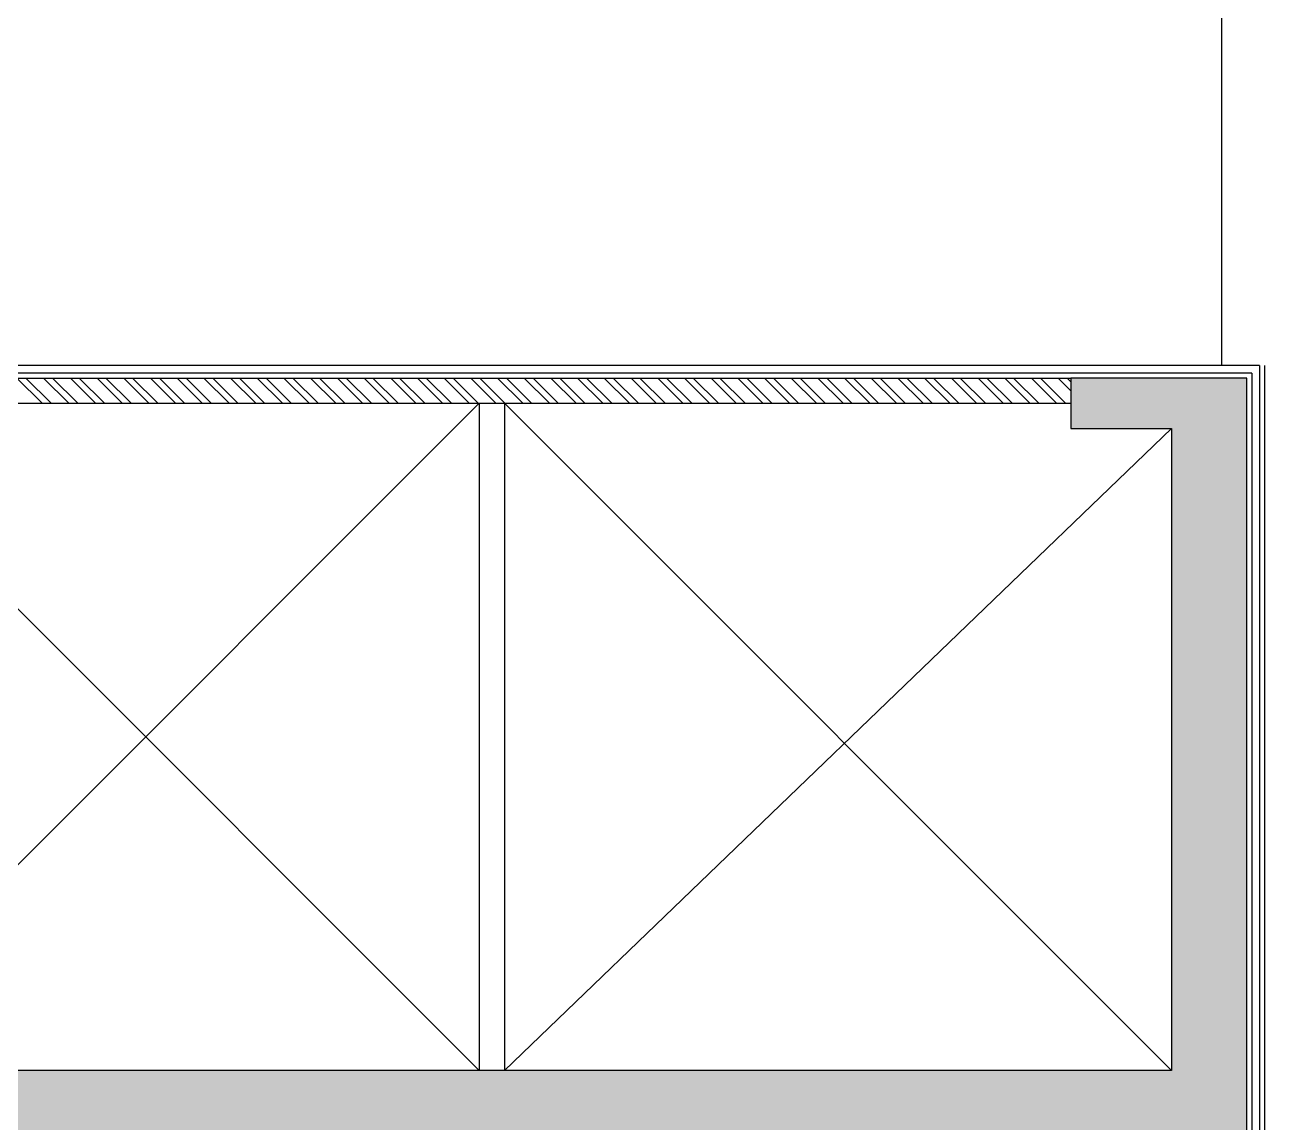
# Model space of a CAD drawing. Header units: millimetres. Extents: x 489570 to 664474, y -400689 to -233120.
# Drawn here: x 531606 to 536595, y -367667 to -363307 of the extents above; entities that cross this region are included whole.
import ezdxf
from ezdxf.lldxf.tags import DXFTag

# ---------------------------------------------------------------- set-up
doc = ezdxf.new("R2010")
doc.units = ezdxf.units.MM
doc.header["$LTSCALE"] = 10
doc.header["$MEASUREMENT"] = 0
for name, color, linetype in [('07APP', 7, 'Continuous'), ('XREF BB LVL 3$0$X-WTC3-Level 3 segmented$0$DAS', 1, 'XREF BB LVL 3$0$X-WTC3-Level 3 segmented$0$DASHDOT'), ('XREF BB LVL 3$0$X-WTC3-Level 3 segmented$0$FIN', 7, 'Continuous'), ('XREF BB LVL 3$0$X-WTC3-Level 3 segmented$0$HAT', 251, 'Continuous'), ('XREF BB LVL 3$0$X-WTC3-Level 3 segmented$0$PAT', 7, 'Continuous'), ('XREF BB LVL 3$0$X-WTC3-Level 3 segmented$0$SHE', 7, 'Continuous')]:
    doc.layers.add(name, color=color, linetype=linetype)
tags = doc.linetypes.add('XREF BB LVL 3$0$X-WTC3-Level 3 segmented$0$DASHDOT', pattern=[1, 0.5, -0.25, 0, -0.25]).pattern_tags.tags
tags[10:11] = [DXFTag(74, 4), DXFTag(75, 0), DXFTag(340, '0'), DXFTag(46, 1.0), DXFTag(50, 0.0), DXFTag(44, 0.0), DXFTag(45, 0.0)]
tags[8:9] = [DXFTag(74, 4), DXFTag(75, 0), DXFTag(340, '0'), DXFTag(46, 1.0), DXFTag(50, 0.0), DXFTag(44, 0.0), DXFTag(45, 0.0)]
tags[6:7] = [DXFTag(74, 4), DXFTag(75, 0), DXFTag(340, '0'), DXFTag(46, 1.0), DXFTag(50, 0.0), DXFTag(44, 0.0), DXFTag(45, 0.0)]
tags[4:5] = [DXFTag(74, 4), DXFTag(75, 0), DXFTag(340, '0'), DXFTag(46, 1.0), DXFTag(50, 0.0), DXFTag(44, 0.0), DXFTag(45, 0.0)]

# ---------------------------------------------------------------- blocks, each defined once
blk = doc.blocks.new('XREF BB LVL 3$0$X-WTC3-Level 3 segmented$0$CORE3-8')
at = {"layer": 'XREF BB LVL 3$0$X-WTC3-Level 3 segmented$0$HAT'}
blk.add_hatch(color=256, dxfattribs=at).paths.add_polyline_path([(-9325, 14950), (-9325, 1550), (-6175, 1550), (-6175, 2250), (-6375, 2250), (-6375, 1850), (-8925, 1850), (-8925, 4050), (-4600, 4050), (-4600, 1550), (-1550, 1550), (-1550, 2250), (-1750, 2250), (-1750, 1850), (-4300, 1850), (-4300, 10300), (-4600, 10300), (-4600, 4350), (-8925, 4350), (-8925, 11440), (-2900, 11440), (-2900, 11740), (-8925, 11740), (-8925, 14550), (-1850, 14550), (-1850, 11440), (-1550, 11440), (-1550, 14950)])
at = {"layer": 'XREF BB LVL 3$0$X-WTC3-Level 3 segmented$0$DAS'}
for p, q in [((-1650, 4600), (-4300, 7250)), ((-1650, 7250), (-4300, 4600)), ((-4300, 1850), (-1650, 4500)), ((-4300, 4500), (-1750, 1850))]:
    blk.add_line(p, q, dxfattribs=at)
at = {"layer": 'XREF BB LVL 3$0$X-WTC3-Level 3 segmented$0$FIN'}
for p, q in [((-1530, 1530), (-1530, 9280)), ((-1500, 1500), (-1500, 9280)), ((-1500, 1500), (-4680, 1500)), ((-1530, 1530), (-4650, 1530))]:
    blk.add_line(p, q, dxfattribs=at)
at = {"layer": 'XREF BB LVL 3$0$X-WTC3-Level 3 segmented$0$HAT', "color": 8}
for p, q in [((-1550, 7350), (-1550, 2250)), ((-1650, 7250), (-1650, 2250)), ((-1650, 6336.5), (-1550, 6436.5)), ((-1650, 6301.2), (-1550, 6401.2)), ((-1650, 6230.5), (-1550, 6330.5)), ((-1650, 6195.1), (-1550, 6295.1)), ((-1650, 6124.4), (-1550, 6224.4)), ((-1650, 6089), (-1550, 6189)), ((-1650, 6018.3), (-1550, 6118.3)), ((-1650, 5983), (-1550, 6083)), ((-1650, 5912.3), (-1550, 6012.3)), ((-1650, 5876.9), (-1550, 5976.9)), ((-1650, 5806.2), (-1550, 5906.2)), ((-1650, 5770.8), (-1550, 5870.8)), ((-1650, 5700.1), (-1550, 5800.1)), ((-1650, 5664.8), (-1550, 5764.8)), ((-1650, 5594.1), (-1550, 5694.1)), ((-1650, 5558.7), (-1550, 5658.7)), ((-1650, 5488), (-1550, 5588)), ((-1650, 5452.6), (-1550, 5552.6)), ((-1650, 5381.9), (-1550, 5481.9)), ((-1650, 5346.6), (-1550, 5446.6)), ((-1650, 5275.9), (-1550, 5375.9)), ((-1650, 5240.5), (-1550, 5340.5)), ((-1650, 5169.8), (-1550, 5269.8)), ((-1650, 5134.4), (-1550, 5234.4)), ((-1650, 5063.7), (-1550, 5163.7)), ((-1650, 5028.4), (-1550, 5128.4)), ((-1650, 4957.7), (-1550, 5057.7)), ((-1650, 4922.3), (-1550, 5022.3)), ((-1650, 4851.6), (-1550, 4951.6)), ((-1650, 4816.2), (-1550, 4916.2)), ((-1650, 4745.5), (-1550, 4845.5)), ((-1650, 4710.2), (-1550, 4810.2)), ((-1650, 4639.5), (-1550, 4739.5)), ((-1650, 4604.1), (-1550, 4704.1)), ((-1650, 4533.4), (-1550, 4633.4)), ((-1650, 4498.1), (-1550, 4598.1)), ((-1650, 4427.3), (-1550, 4527.3)), ((-1650, 4392), (-1550, 4492)), ((-1650, 4321.3), (-1550, 4421.3)), ((-1650, 4285.9), (-1550, 4385.9)), ((-1650, 4215.2), (-1550, 4315.2)), ((-1650, 4179.9), (-1550, 4279.9)), ((-1650, 4109.1), (-1550, 4209.1)), ((-1650, 4073.8), (-1550, 4173.8)), ((-1650, 4003.1), (-1550, 4103.1)), ((-1650, 3967.7), (-1550, 4067.7)), ((-1650, 3897), (-1550, 3997)), ((-1650, 3861.7), (-1550, 3961.7)), ((-1650, 3790.9), (-1550, 3890.9)), ((-1650, 3755.6), (-1550, 3855.6)), ((-1650, 3684.9), (-1550, 3784.9)), ((-1650, 3649.5), (-1550, 3749.5)), ((-1650, 3578.8), (-1550, 3678.8)), ((-1650, 3543.5), (-1550, 3643.5)), ((-1650, 3472.7), (-1550, 3572.7)), ((-1650, 3437.4), (-1550, 3537.4)), ((-1650, 3366.7), (-1550, 3466.7)), ((-1650, 3331.3), (-1550, 3431.3)), ((-1650, 3260.6), (-1550, 3360.6)), ((-1650, 3225.3), (-1550, 3325.3)), ((-1650, 3154.5), (-1550, 3254.5)), ((-1650, 3119.2), (-1550, 3219.2)), ((-1650, 3048.5), (-1550, 3148.5)), ((-1650, 3013.1), (-1550, 3113.1)), ((-1650, 2942.4), (-1550, 3042.4)), ((-1650, 2907.1), (-1550, 3007.1)), ((-1650, 2836.4), (-1550, 2936.4)), ((-1650, 2801), (-1550, 2901)), ((-1650, 2730.3), (-1550, 2830.3)), ((-1650, 2694.9), (-1550, 2794.9)), ((-1650, 2624.2), (-1550, 2724.2)), ((-1650, 2588.9), (-1550, 2688.9)), ((-1650, 2518.2), (-1550, 2618.2)), ((-1650, 2482.8), (-1550, 2582.8)), ((-1650, 2412.1), (-1550, 2512.1)), ((-1650, 2376.7), (-1550, 2476.7)), ((-1650, 2306), (-1550, 2406)), ((-1650, 2270.7), (-1550, 2370.7)), ((-1600, 2250), (-1550, 2300)), ((-1564.6, 2250), (-1550, 2264.6))]:
    blk.add_line(p, q, dxfattribs=at)
at = {"layer": 'XREF BB LVL 3$0$X-WTC3-Level 3 segmented$0$PAT'}
for p, q in [((-1650, 4600), (-4300, 4600)), ((-1650, 4500), (-4300, 4500))]:
    blk.add_line(p, q, dxfattribs=at)
at = {"layer": 'XREF BB LVL 3$0$X-WTC3-Level 3 segmented$0$SHE'}
for p, q in [((-4300, 1850), (-4300, 10300)), ((-1550, 2250), (-1750, 2250)), ((-1750, 2250), (-1750, 1850)), ((-1550, 1550), (-1550, 2250)), ((-1750, 1850), (-4300, 1850)), ((-4600, 1550), (-1550, 1550))]:
    blk.add_line(p, q, dxfattribs=at)

msp = doc.modelspace()

# ---------------------------------------------------------------- linework, layer by layer
for p, q in [((536509.7, -364659.2), (536509.7, -365137.4)), ((536529.6, -364659.2), (536529.6, -365137.4)), ((536509.7, -365137.4), (536509.7, -365137.4)), ((536529.6, -365137.4), (536529.6, -365137.4))]:
    msp.add_line(p, q)
at = {"layer": '07APP'}
for points in [[(536360, -364659.2), (536360, -362689.4), (536659.7, -362689.4), (536659.7, -372634.2), (527948.1, -372634.2)], [(536509.7, -364659.2), (536509.7, -372484.2), (523123.7, -372484.2)], [(536529.6, -364659.2), (536529.6, -372484.2), (523143.6, -372484.2)]]:
    msp.add_lwpolyline(points, dxfattribs=at)

# ---------------------------------------------------------------- block references
at = {"rotation": 90}
msp.add_blockref('XREF BB LVL 3$0$X-WTC3-Level 3 segmented$0$CORE3-8', (538009.7, -363159.2), dxfattribs=at)

doc.saveas('drawing.dxf')
